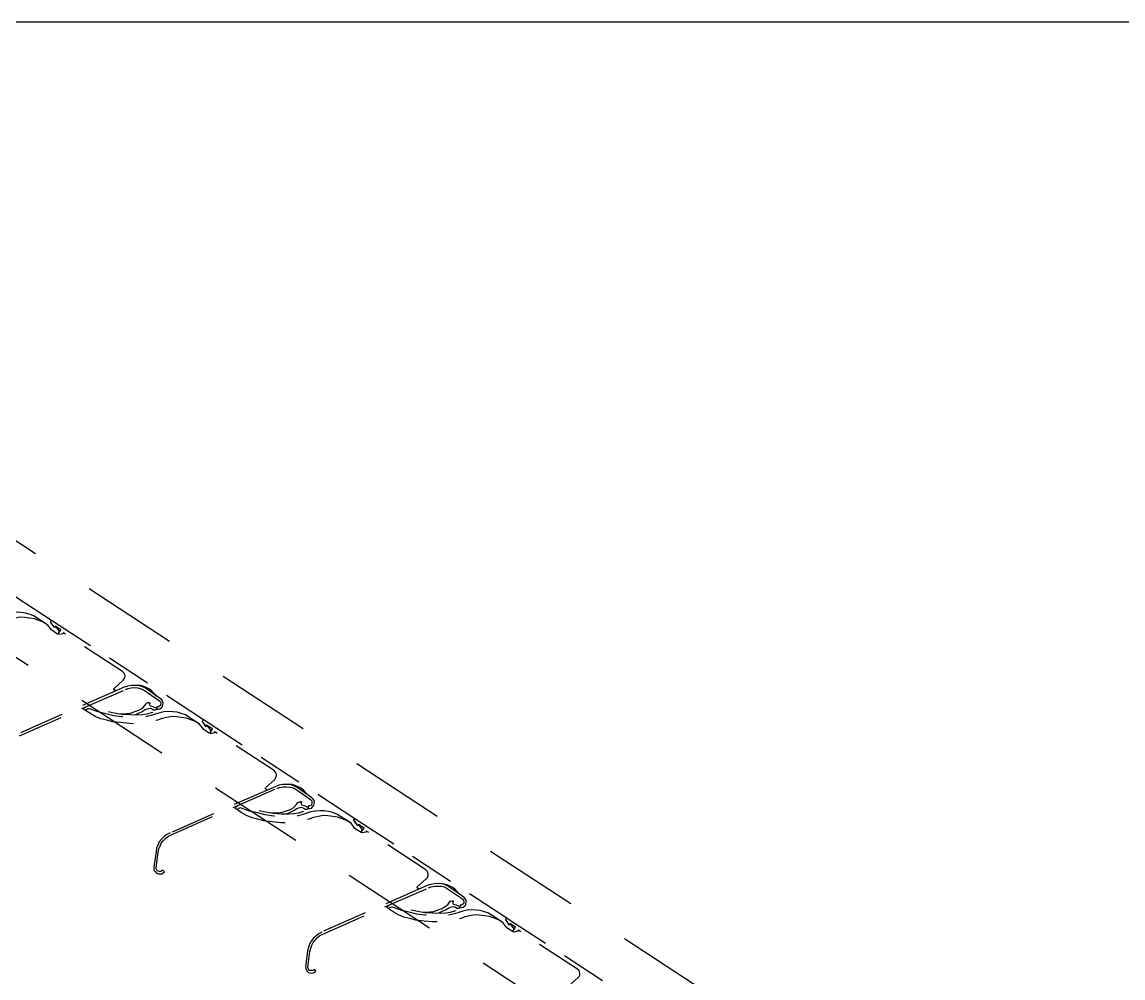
# Model space of a CAD drawing. Header units: centimetres. Extents: x -35664 to 50682, y -23001 to 23705.
# Drawn here: x 4897.5 to 4958.3, y -11442.8 to -11390.1 of the extents above; entities that cross this region are included whole.
import ezdxf

# ---------------------------------------------------------------- set-up
doc = ezdxf.new("R2010")
doc.units = ezdxf.units.CM
doc.linetypes.add('Style de ligne -13', pattern=[0.147638, 0.098425, -0.049213])
doc.linetypes.add('Style de ligne -17', pattern=[0.347222, 0.20828, -0.138942])
doc.layers.get('0').update_dxf_attribs({"color": 252})
for name, color, linetype in [('B Général', 252, 'Continuous'), ('C ANNOTATIONS-cotation', 252, 'Continuous'), ('prlm-Coupe', 252, 'Continuous')]:
    doc.layers.add(name, color=color, linetype=linetype)
doc.styles.add('Eurostile', font='Eurosti.TTF')
doc.dimstyles.new('Arch', dxfattribs={"dimtxt": 16.471002, "dimasz": 11.224121, "dimexe": 15.875, "dimexo": 7.9375, "dimgap": 0.15875, "dimtad": 1, "dimdec": 1, "dimtxsty": 'Eurostile', "dimblk": 'A 90.VW_SLASH-1', "dimblk1": 'A 90.VW_SLASH-1', "dimblk2": 'A 90.VW_SLASH-1', "dimcen": 0, "dimdle": 7.9375, "dimazin": 0, "dimtfac": 1, "dimtdec": 1, "dimtix": 1, "dimtmove": 0, "dimatfit": 0, "dimldrblk": 'A 90.VW_FILLEDARROW-1', "dimfxl": 1, "dimfrac": 2, "dimtolj": 1, "dimarcsym": 0})

# ---------------------------------------------------------------- blocks, each defined once
blk = doc.blocks.new('B 90.Groupe-129-1')
at = {"layer": 'B Général', "linetype": 'Style de ligne -13', "ltscale": 25.4}
for p, q in [((4896.132, -4035.145), (4904.44, -4040.579)), ((4904.237, -4040.851), (4903.652, -4040.468)), ((4904.493, -4040.614), (4912.819, -4046.059)), ((4904.451, -4041.142), (4904.237, -4040.851)), ((4904.799, -4041.345), (4904.949, -4041.114)), ((4908.351, -4043.415), (4905.092, -4041.283)), ((4908.441, -4044.283), (4902.616, -4046.847)), ((4902.67, -4046.958), (4908.513, -4044.406)), ((4910.455, -4044.917), (4909.74, -4044.425)), ((4909.67, -4044.531), (4910.385, -4045.024)), ((4910.259, -4045.371), (4910.225, -4045.501)), ((4912.598, -4046.319), (4912.013, -4045.937)), ((4912.854, -4046.082), (4921.162, -4051.516)), ((4912.829, -4046.622), (4912.598, -4046.319)), ((4913.16, -4046.813), (4913.31, -4046.583)), ((4913.16, -4046.813), (4913.31, -4046.583)), ((4916.712, -4048.884), (4913.435, -4046.74)), ((4916.802, -4049.752), (4910.977, -4052.316)), ((4911.031, -4052.427), (4916.856, -4049.863)), ((4918.798, -4050.374), (4918.101, -4049.893)), ((4918.031, -4050), (4918.728, -4050.481)), ((4918.602, -4050.828), (4918.586, -4050.969)), ((4916.445, -4051.188), (4916.68, -4051.215)), ((4920.959, -4051.788), (4920.374, -4051.405)), ((4921.215, -4051.551), (4929.541, -4056.996)), ((4921.173, -4052.079), (4920.959, -4051.788)), ((4921.521, -4052.282), (4921.672, -4052.052)), ((4925.074, -4054.352), (4921.814, -4052.221)), ((4910.2, -4053.35), (4910.072, -4054.202)), ((4910.202, -4054.237), (4910.312, -4053.373)), ((4910.662, -4054.461), (4910.567, -4054.374)), ((4925.163, -4055.221), (4919.339, -4057.784)), ((4919.392, -4057.896), (4925.235, -4055.343)), ((4927.177, -4055.855), (4926.462, -4055.362)), ((4926.393, -4055.468), (4927.107, -4055.961)), ((4926.981, -4056.308), (4926.965, -4056.449)), ((4929.32, -4057.256), (4928.736, -4056.874)), ((4929.594, -4057.031), (4937.902, -4062.465)), ((4929.552, -4057.56), (4929.32, -4057.256)), ((4929.882, -4057.75), (4930.033, -4057.52)), ((4933.452, -4059.833), (4930.175, -4057.689)), ((4918.561, -4058.819), (4918.451, -4059.683)), ((4918.581, -4059.717), (4918.69, -4058.853)), ((4919.023, -4059.93), (4918.928, -4059.843))]:
    blk.add_line(p, q, dxfattribs=at)
at = {"layer": 'B Général', "linetype": 'Style de ligne -13', "ltscale": 25.4, "flags": 128}
for points in [[(4903.21, -4040.255), (4902.998, -4040.192), (4902.745, -4040.153), (4902.499, -4040.144), (4902.258, -4040.164), (4902.024, -4040.213), (4901.796, -4040.291), (4901.567, -4040.369), (4901.321, -4040.436), (4901.069, -4040.473), (4900.829, -4040.493), (4900.382, -4040.48), (4899.93, -4040.437), (4899.489, -4040.376), (4899.071, -4040.28), (4898.636, -4040.172), (4898.206, -4040.017), (4898.141, -4040), (4898.083, -4040.012), (4898.013, -4040.042), (4897.96, -4040.084), (4897.931, -4040.09), (4897.913, -4040.079), (4897.86, -4040.044), (4897.825, -4040.021), (4897.818, -4039.991), (4897.83, -4039.974), (4897.894, -4039.914), (4897.994, -4039.878), (4898.081, -4039.86), (4898.169, -4039.841), (4898.281, -4039.864), (4898.682, -4040.025), (4899.099, -4040.121), (4899.517, -4040.217), (4899.946, -4040.295), (4900.381, -4040.327), (4900.81, -4040.329), (4901.079, -4040.303), (4901.332, -4040.266), (4901.578, -4040.199), (4901.835, -4040.114), (4902.069, -4039.989)], [(4904.219, -4040.839), (4903.989, -4040.689), (4903.742, -4040.603), (4903.494, -4040.517), (4903.224, -4040.466), (4902.959, -4040.445), (4902.695, -4040.424), (4902.431, -4040.479), (4902.168, -4040.534), (4901.91, -4040.619), (4901.652, -4040.703), (4901.377, -4040.776), (4901.096, -4040.82), (4900.82, -4040.816), (4900.344, -4040.809), (4899.892, -4040.766), (4899.422, -4040.711)], [(4903.652, -4040.468), (4903.457, -4040.341), (4903.21, -4040.255)], [(4904.793, -4041.315), (4904.839, -4041.245), (4904.851, -4041.227), (4904.856, -4041.18), (4904.648, -4040.917), (4904.602, -4040.988), (4904.406, -4040.708), (4904.388, -4040.697), (4904.393, -4040.65), (4904.44, -4040.579)], [(4904.949, -4041.114), (4904.648, -4040.917), (4904.602, -4040.988), (4904.406, -4040.708), (4904.388, -4040.697), (4904.411, -4040.661), (4904.434, -4040.626), (4904.475, -4040.602), (4904.493, -4040.614)], [(4904.793, -4041.315), (4904.769, -4041.351), (4904.734, -4041.328), (4904.504, -4041.177), (4904.451, -4041.142)], [(4905.092, -4041.283), (4905.057, -4041.337), (4904.852, -4041.379), (4904.799, -4041.345)], [(4907.979, -4044.487), (4907.89, -4044.429), (4907.855, -4044.406), (4907.878, -4044.37), (4907.89, -4044.353), (4908.391, -4043.896), (4908.437, -4043.825), (4908.483, -4043.755), (4908.494, -4043.661), (4908.458, -4043.561), (4908.428, -4043.491), (4908.351, -4043.415)], [(4909.74, -4044.425), (4909.58, -4044.32), (4909.409, -4044.234), (4909.215, -4044.183), (4909.016, -4044.179), (4908.834, -4044.186), (4908.629, -4044.229), (4908.441, -4044.283)], [(4908.513, -4044.406), (4908.653, -4044.346), (4908.829, -4044.309), (4909.011, -4044.302), (4909.199, -4044.324), (4909.375, -4044.363), (4909.511, -4044.427), (4909.67, -4044.531)], [(4910.224, -4044.767), (4910.123, -4044.65), (4909.987, -4044.51), (4909.839, -4044.388), (4909.686, -4044.313), (4909.533, -4044.239), (4909.338, -4044.187), (4909.15, -4044.166), (4908.986, -4044.185)], [(4910.225, -4045.501), (4910.33, -4045.494), (4910.418, -4045.475), (4910.494, -4045.398), (4910.558, -4045.339), (4910.569, -4045.245), (4910.598, -4045.163), (4910.561, -4045.063), (4910.514, -4044.981), (4910.455, -4044.917)], [(4910.385, -4045.024), (4910.427, -4045.076), (4910.457, -4045.146), (4910.44, -4045.211), (4910.44, -4045.287), (4910.388, -4045.329), (4910.318, -4045.359), (4910.259, -4045.371)], [(4912.013, -4045.937), (4911.818, -4045.809), (4911.589, -4045.735), (4911.359, -4045.661), (4911.124, -4045.634), (4910.877, -4045.624), (4910.637, -4045.644), (4910.402, -4045.693), (4910.157, -4045.759), (4909.928, -4045.838), (4909.682, -4045.905), (4909.43, -4045.942), (4909.19, -4045.962), (4908.743, -4045.948), (4908.309, -4045.917), (4907.868, -4045.856), (4907.432, -4045.748), (4906.997, -4045.64), (4906.585, -4045.497), (4906.52, -4045.48), (4906.444, -4045.481), (4906.374, -4045.511), (4906.321, -4045.552), (4906.309, -4045.57), (4906.274, -4045.547), (4906.221, -4045.512), (4906.203, -4045.501), (4906.197, -4045.471), (4906.209, -4045.454), (4906.273, -4045.394), (4906.354, -4045.347), (4906.46, -4045.34), (4906.548, -4045.321), (4906.642, -4045.332), (4907.043, -4045.493), (4907.46, -4045.589), (4907.896, -4045.697), (4908.307, -4045.764), (4908.742, -4045.795), (4909.188, -4045.809), (4909.458, -4045.783), (4909.71, -4045.746), (4909.956, -4045.679), (4910.196, -4045.583), (4910.43, -4045.458)], [(4907.8, -4046.191), (4907.477, -4046.106), (4907.153, -4046.021), (4906.835, -4045.888), (4906.54, -4045.721), (4906.274, -4045.547)], [(4908.101, -4045.731), (4908.319, -4045.746), (4908.577, -4045.738), (4908.8, -4045.707), (4909.028, -4045.628), (4909.256, -4045.55), (4909.379, -4045.479), (4909.484, -4045.395), (4909.571, -4045.301), (4909.658, -4045.206)], [(4909.658, -4045.206), (4909.693, -4045.153), (4909.734, -4045.129), (4909.81, -4045.128), (4909.857, -4045.134), (4909.857, -4045.134), (4909.864, -4045.163), (4909.829, -4045.216), (4909.835, -4045.246), (4909.859, -4045.287), (4909.894, -4045.31), (4910.024, -4045.344), (4910.142, -4045.396), (4910.159, -4045.407), (4910.206, -4045.413), (4910.224, -4045.424), (4910.212, -4045.442), (4910.23, -4045.454), (4910.225, -4045.501), (4910.172, -4045.542), (4910.143, -4045.548), (4910.067, -4045.549), (4910.049, -4045.537), (4910.031, -4045.526), (4909.96, -4045.479), (4909.878, -4045.451), (4909.79, -4045.469), (4909.702, -4045.488), (4909.603, -4045.524), (4909.427, -4045.637), (4909.246, -4045.72), (4909.065, -4045.804)], [(4912.58, -4046.308), (4912.368, -4046.169), (4912.12, -4046.083), (4911.855, -4045.985), (4911.602, -4045.946), (4911.32, -4045.914), (4911.074, -4045.904), (4910.792, -4045.948), (4910.529, -4046.003), (4910.289, -4046.099), (4910.013, -4046.172), (4909.738, -4046.245), (4909.474, -4046.3), (4909.198, -4046.296), (4908.723, -4046.289), (4908.253, -4046.234), (4907.8, -4046.191)], [(4913.31, -4046.583), (4912.992, -4046.374), (4912.945, -4046.445), (4912.767, -4046.177), (4912.749, -4046.165), (4912.772, -4046.13), (4912.795, -4046.094), (4912.819, -4046.059), (4912.854, -4046.082)], [(4913.171, -4046.796), (4913.218, -4046.725), (4913.229, -4046.707), (4913.217, -4046.648), (4913.027, -4046.398), (4912.981, -4046.468), (4912.767, -4046.177), (4912.749, -4046.165), (4912.772, -4046.13), (4912.819, -4046.059)], [(4913.31, -4046.583), (4913.009, -4046.386), (4912.963, -4046.457), (4912.785, -4046.188), (4912.767, -4046.177), (4912.772, -4046.13), (4912.795, -4046.094), (4912.836, -4046.071), (4912.872, -4046.094)], [(4913.171, -4046.796), (4913.131, -4046.819), (4913.095, -4046.796), (4912.883, -4046.657), (4912.829, -4046.622)], [(4913.435, -4046.74), (4913.4, -4046.794), (4913.195, -4046.836), (4913.16, -4046.813)], [(4913.453, -4046.752), (4913.418, -4046.805), (4913.213, -4046.848), (4913.16, -4046.813)], [(4916.34, -4049.956), (4916.234, -4049.886), (4916.216, -4049.874), (4916.239, -4049.839), (4916.251, -4049.821), (4916.752, -4049.365), (4916.798, -4049.294), (4916.827, -4049.212), (4916.838, -4049.118), (4916.819, -4049.03), (4916.772, -4048.948), (4916.712, -4048.884)], [(4918.101, -4049.893), (4917.942, -4049.789), (4917.771, -4049.702), (4917.576, -4049.651), (4917.377, -4049.647), (4917.177, -4049.643), (4916.972, -4049.686), (4916.802, -4049.752)], [(4916.856, -4049.863), (4917.014, -4049.815), (4917.19, -4049.778), (4917.372, -4049.77), (4917.56, -4049.792), (4917.719, -4049.82), (4917.872, -4049.895), (4918.031, -4050)], [(4918.585, -4050.235), (4918.484, -4050.119), (4918.348, -4049.979), (4918.2, -4049.857), (4918.047, -4049.782), (4917.876, -4049.695), (4917.7, -4049.656), (4917.511, -4049.634), (4917.33, -4049.642)], [(4918.586, -4050.969), (4918.692, -4050.962), (4918.779, -4050.944), (4918.855, -4050.867), (4918.901, -4050.796), (4918.93, -4050.714), (4918.941, -4050.62), (4918.923, -4050.532), (4918.875, -4050.45), (4918.798, -4050.374)], [(4918.728, -4050.481), (4918.77, -4050.533), (4918.8, -4050.603), (4918.801, -4050.68), (4918.784, -4050.744), (4918.749, -4050.798), (4918.679, -4050.827), (4918.602, -4050.828)], [(4920.374, -4051.405), (4920.179, -4051.278), (4919.932, -4051.192), (4919.72, -4051.129), (4919.467, -4051.091), (4919.239, -4051.093), (4918.998, -4051.112), (4918.746, -4051.15), (4918.518, -4051.228), (4918.289, -4051.306), (4918.043, -4051.373), (4917.791, -4051.411), (4917.551, -4051.43), (4917.104, -4051.417), (4916.67, -4051.385), (4916.211, -4051.313), (4915.793, -4051.217), (4915.358, -4051.109), (4914.946, -4050.966), (4914.863, -4050.937), (4914.805, -4050.949), (4914.735, -4050.979), (4914.682, -4051.021), (4914.653, -4051.027), (4914.635, -4051.016), (4914.582, -4050.981), (4914.547, -4050.958), (4914.558, -4050.94), (4914.552, -4050.911), (4914.634, -4050.863), (4914.716, -4050.815), (4914.803, -4050.797), (4914.909, -4050.79), (4915.003, -4050.801), (4915.404, -4050.962), (4915.821, -4051.058), (4916.239, -4051.154), (4916.668, -4051.233), (4917.103, -4051.264), (4917.532, -4051.266), (4917.801, -4051.24), (4918.071, -4051.214), (4918.3, -4051.136), (4918.557, -4051.052), (4918.791, -4050.926)], [(4916.144, -4051.648), (4915.82, -4051.563), (4915.496, -4051.478), (4915.196, -4051.357), (4914.901, -4051.189), (4914.635, -4051.016)], [(4916.68, -4051.215), (4916.938, -4051.207), (4917.161, -4051.175), (4917.389, -4051.097), (4917.618, -4051.019), (4917.74, -4050.947), (4917.845, -4050.864), (4917.933, -4050.769), (4918.002, -4050.663)], [(4918.002, -4050.663), (4918.054, -4050.622), (4918.095, -4050.598), (4918.172, -4050.597), (4918.201, -4050.591), (4918.219, -4050.602), (4918.225, -4050.632), (4918.19, -4050.685), (4918.196, -4050.714), (4918.22, -4050.755), (4918.238, -4050.767), (4918.367, -4050.801), (4918.485, -4050.853), (4918.52, -4050.876), (4918.567, -4050.881), (4918.585, -4050.893), (4918.574, -4050.91), (4918.591, -4050.922), (4918.568, -4050.958), (4918.533, -4051.011), (4918.504, -4051.017), (4918.428, -4051.017), (4918.392, -4050.994), (4918.392, -4050.994), (4918.321, -4050.948), (4918.221, -4050.908), (4918.133, -4050.926), (4918.045, -4050.944), (4917.964, -4050.992), (4917.789, -4051.105), (4917.607, -4051.189), (4917.408, -4051.261)], [(4920.941, -4051.776), (4920.711, -4051.626), (4920.464, -4051.54), (4920.216, -4051.454), (4919.946, -4051.403), (4919.682, -4051.382), (4919.417, -4051.361), (4919.153, -4051.416), (4918.89, -4051.471), (4918.632, -4051.556), (4918.375, -4051.64), (4918.099, -4051.713), (4917.818, -4051.757), (4917.56, -4051.765), (4917.084, -4051.757), (4916.614, -4051.703), (4916.144, -4051.648)], [(4921.515, -4052.253), (4921.561, -4052.182), (4921.573, -4052.164), (4921.578, -4052.117), (4921.37, -4051.855), (4921.324, -4051.925), (4921.128, -4051.645), (4921.11, -4051.634), (4921.116, -4051.587), (4921.162, -4051.516)], [(4921.672, -4052.052), (4921.371, -4051.855), (4921.324, -4051.926), (4921.146, -4051.657), (4921.128, -4051.645), (4921.134, -4051.598), (4921.157, -4051.563), (4921.198, -4051.539), (4921.215, -4051.551)], [(4910.977, -4052.316), (4910.796, -4052.4), (4910.65, -4052.507), (4910.511, -4052.643), (4910.377, -4052.808), (4910.308, -4052.991), (4910.222, -4053.162), (4910.2, -4053.35)], [(4921.515, -4052.253), (4921.492, -4052.288), (4921.456, -4052.265), (4921.244, -4052.126), (4921.173, -4052.079)], [(4921.814, -4052.221), (4921.779, -4052.274), (4921.574, -4052.317), (4921.521, -4052.282)], [(4910.312, -4053.373), (4910.351, -4053.196), (4910.426, -4053.043), (4910.483, -4052.878), (4910.594, -4052.748), (4910.733, -4052.612), (4910.879, -4052.505), (4911.031, -4052.427)], [(4910.072, -4054.202), (4910.079, -4054.308), (4910.098, -4054.396), (4910.174, -4054.472), (4910.234, -4054.536), (4910.334, -4054.576), (4910.41, -4054.575), (4910.516, -4054.568), (4910.598, -4054.521), (4910.662, -4054.461)], [(4910.567, -4054.374), (4910.503, -4054.434), (4910.444, -4054.446), (4910.368, -4054.446), (4910.286, -4054.418), (4910.244, -4054.365), (4910.214, -4054.295), (4910.202, -4054.237)], [(4924.701, -4055.424), (4924.613, -4055.366), (4924.595, -4055.355), (4924.6, -4055.308), (4924.612, -4055.29), (4925.113, -4054.833), (4925.177, -4054.774), (4925.206, -4054.692), (4925.216, -4054.598), (4925.198, -4054.51), (4925.15, -4054.428), (4925.073, -4054.352)], [(4926.462, -4055.362), (4926.303, -4055.258), (4926.132, -4055.171), (4925.937, -4055.12), (4925.738, -4055.116), (4925.556, -4055.123), (4925.351, -4055.166), (4925.163, -4055.221)], [(4925.235, -4055.343), (4925.375, -4055.283), (4925.551, -4055.247), (4925.751, -4055.251), (4925.921, -4055.261), (4926.098, -4055.3), (4926.251, -4055.375), (4926.393, -4055.468)], [(4926.255, -4055.176), (4926.078, -4055.136), (4925.89, -4055.114), (4925.708, -4055.122)], [(4926.946, -4055.704), (4926.846, -4055.587), (4926.709, -4055.448), (4926.579, -4055.337), (4926.408, -4055.251), (4926.255, -4055.176)], [(4926.965, -4056.449), (4927.053, -4056.431), (4927.141, -4056.413), (4927.234, -4056.347), (4927.28, -4056.276), (4927.291, -4056.182), (4927.32, -4056.1), (4927.284, -4056), (4927.236, -4055.919), (4927.177, -4055.855)], [(4927.107, -4055.961), (4927.149, -4056.013), (4927.179, -4056.083), (4927.179, -4056.16), (4927.162, -4056.225), (4927.11, -4056.266), (4927.04, -4056.296), (4926.981, -4056.308)], [(4928.736, -4056.874), (4928.541, -4056.747), (4928.311, -4056.672), (4928.082, -4056.598), (4927.846, -4056.571), (4927.6, -4056.561), (4927.359, -4056.581), (4927.125, -4056.63), (4926.897, -4056.708), (4926.668, -4056.787), (4926.405, -4056.842), (4926.152, -4056.879), (4925.912, -4056.899), (4925.466, -4056.885), (4925.031, -4056.854), (4924.59, -4056.793), (4924.155, -4056.685), (4923.737, -4056.589), (4923.307, -4056.435), (4923.242, -4056.417), (4923.166, -4056.418), (4923.096, -4056.448), (4923.043, -4056.49), (4923.032, -4056.507), (4922.996, -4056.484), (4922.943, -4056.449), (4922.926, -4056.438), (4922.919, -4056.409), (4922.931, -4056.391), (4922.995, -4056.332), (4923.095, -4056.295), (4923.182, -4056.277), (4923.27, -4056.259), (4923.364, -4056.27), (4923.765, -4056.43), (4924.2, -4056.538), (4924.618, -4056.634), (4925.03, -4056.701), (4925.464, -4056.733), (4925.911, -4056.746), (4926.18, -4056.72), (4926.433, -4056.683), (4926.679, -4056.616), (4926.918, -4056.52), (4927.152, -4056.395)], [(4924.522, -4057.128), (4924.199, -4057.043), (4923.875, -4056.958), (4923.575, -4056.837), (4923.28, -4056.669), (4922.996, -4056.484)], [(4924.824, -4056.668), (4925.059, -4056.695), (4925.299, -4056.675), (4925.522, -4056.644), (4925.75, -4056.566), (4925.979, -4056.487), (4926.101, -4056.416), (4926.206, -4056.333), (4926.311, -4056.25), (4926.381, -4056.143)], [(4926.381, -4056.143), (4926.415, -4056.09), (4926.474, -4056.078), (4926.533, -4056.066), (4926.58, -4056.071), (4926.597, -4056.083), (4926.586, -4056.1), (4926.551, -4056.153), (4926.575, -4056.194), (4926.581, -4056.224), (4926.616, -4056.247), (4926.746, -4056.281), (4926.864, -4056.333), (4926.881, -4056.344), (4926.946, -4056.361), (4926.946, -4056.361), (4926.952, -4056.391), (4926.952, -4056.391), (4926.947, -4056.438), (4926.912, -4056.491), (4926.865, -4056.485), (4926.789, -4056.486), (4926.771, -4056.474), (4926.771, -4056.474), (4926.683, -4056.417), (4926.6, -4056.388), (4926.512, -4056.406), (4926.424, -4056.425), (4926.343, -4056.472), (4926.167, -4056.585), (4925.968, -4056.658), (4925.787, -4056.741)], [(4929.32, -4057.256), (4929.09, -4057.106), (4928.842, -4057.02), (4928.595, -4056.934), (4928.325, -4056.883), (4928.042, -4056.851), (4927.796, -4056.841), (4927.514, -4056.885), (4927.251, -4056.94), (4927.011, -4057.036), (4926.753, -4057.12), (4926.478, -4057.193), (4926.197, -4057.237), (4925.921, -4057.233), (4925.445, -4057.226), (4924.993, -4057.183), (4924.522, -4057.128)], [(4929.894, -4057.733), (4929.94, -4057.662), (4929.952, -4057.644), (4929.939, -4057.586), (4929.749, -4057.335), (4929.703, -4057.406), (4929.489, -4057.114), (4929.471, -4057.102), (4929.495, -4057.067), (4929.541, -4056.996)], [(4930.033, -4057.52), (4929.732, -4057.323), (4929.685, -4057.394), (4929.507, -4057.126), (4929.489, -4057.114), (4929.494, -4057.067), (4929.518, -4057.032), (4929.559, -4057.008), (4929.594, -4057.031)], [(4919.339, -4057.784), (4919.175, -4057.88), (4919.029, -4057.987), (4918.889, -4058.123), (4918.756, -4058.289), (4918.669, -4058.46), (4918.601, -4058.642), (4918.561, -4058.819)], [(4929.894, -4057.733), (4929.853, -4057.757), (4929.835, -4057.745), (4929.605, -4057.594), (4929.552, -4057.56)], [(4930.175, -4057.689), (4930.14, -4057.742), (4929.935, -4057.785), (4929.882, -4057.75)], [(4918.69, -4058.853), (4918.73, -4058.676), (4918.787, -4058.511), (4918.862, -4058.358), (4918.973, -4058.228), (4919.112, -4058.092), (4919.24, -4057.973), (4919.392, -4057.896)], [(4918.451, -4059.683), (4918.458, -4059.788), (4918.476, -4059.876), (4918.536, -4059.94), (4918.613, -4060.016), (4918.695, -4060.044), (4918.789, -4060.055), (4918.877, -4060.037), (4918.959, -4059.989), (4919.023, -4059.93)], [(4918.928, -4059.843), (4918.864, -4059.902), (4918.805, -4059.914), (4918.729, -4059.915), (4918.664, -4059.898), (4918.605, -4059.834), (4918.575, -4059.764), (4918.581, -4059.717)], [(4933.08, -4060.904), (4932.974, -4060.835), (4932.956, -4060.823), (4932.962, -4060.776), (4932.973, -4060.759), (4933.474, -4060.302), (4933.538, -4060.243), (4933.567, -4060.16), (4933.578, -4060.066), (4933.559, -4059.978), (4933.512, -4059.897), (4933.452, -4059.833)]]:
    blk.add_lwpolyline(points, dxfattribs=at)
blk = doc.blocks.new('B 90.Groupe-131-1')
at = {"layer": 'B Général', "linetype": 'Style de ligne -17', "ltscale": 25.4, "flags": 128}
blk.add_lwpolyline([(4863.79, -4017.343), (4866.745, -4012.826), (5000, -4099.982), (4997.046, -4104.499)], close=True, dxfattribs=at)
at = {"layer": 'B Général'}
blk.add_blockref('B 90.Groupe-129-1', (0, 0), dxfattribs=at)
blk = doc.blocks.new('B 90.VW_SLASH-1')
at = {"linetype": 'ByBlock', "lineweight": -2}
blk.add_line((0.5, 0), (-1, 0), dxfattribs=at)
at = {"linetype": 'Continuous', "lineweight": 20, "flags": 128}
blk.add_lwpolyline([(0.5001, 0.5001), (-0.5001, -0.5001)], dxfattribs=at)
blk = doc.blocks.new('*D805')
at = {"layer": 'C ANNOTATIONS-cotation', "linetype": 'Continuous', "lineweight": -2, "transparency": 16777216}
for p, q in [((-3204.865, 1306.596), (-3204.865, 1134.125)), ((-2654.848, 1220.744), (-2654.848, 1134.125)), ((-2666.072, 1150), (-3193.64, 1150))]:
    blk.add_line(p, q, dxfattribs=at)
at = {"layer": 'C ANNOTATIONS-cotation', "lineweight": -2, "transparency": 16777216, "xscale": 11.22412109375, "yscale": 11.22412109375, "zscale": 11.22412109375, "rotation": 180}
blk.add_blockref('B 90.VW_SLASH-1', (-3204.865, 1150), dxfattribs=at)
at = {"layer": 'C ANNOTATIONS-cotation', "lineweight": -2, "transparency": 16777216, "xscale": 11.22412109375, "yscale": 11.22412109375, "zscale": 11.22412109375}
blk.add_blockref('B 90.VW_SLASH-1', (-2654.848, 1150), dxfattribs=at)
at = {"layer": 'C ANNOTATIONS-cotation', "transparency": 16777216, "insert": (-2929.856, 1160.79), "char_height": 16.4469, "attachment_point": 5, "style": 'Eurostile'}
blk.add_mtext('\\A1;550,02', dxfattribs=at)
blk = doc.blocks.new('A 90.VW_FILLEDARROW-1')
at = {"linetype": 'Continuous'}
blk.add_hatch(color=250, dxfattribs=at).paths.add_polyline_path([(-1.4144, 0.379), (0, 0), (-1.4144, -0.379)])
at = {"linetype": 'Continuous', "flags": 128}
blk.add_lwpolyline([(-1.4144, 0.379), (0, 0), (-1.4144, -0.379)], close=True, dxfattribs=at)
blk = doc.blocks.new('A 90.VW_SLASH-1')
at = {"linetype": 'ByBlock', "lineweight": -2}
blk.add_line((0.5, 0), (-1, 0), dxfattribs=at)
at = {"linetype": 'Continuous', "lineweight": 20, "flags": 128}
blk.add_lwpolyline([(0.5001, 0.5001), (-0.5001, -0.5001)], dxfattribs=at)
blk = doc.blocks.new('B 90.axes 2')
at = {"layer": 'C ANNOTATIONS-cotation', "linetype": 'Continuous'}
dim = blk.add_linear_dim(base=(-3204.865, 1150), p1=(-2654.848, 1228.681), p2=(-3204.865, 1314.533), dimstyle='Arch', override={"dimtxt": 16.446886, "dimgap": 1, "dimdec": 2, "dimpost": '<>', "dimtxsty": 'Eurostile', "dimclrd": 256, "dimclre": 256, "dimclrt": 256, "dimtmove": 2, "dimtfill": 0, "dimtfillclr": 0}, dxfattribs=at)
dim.commit()
dim.dimension.update_dxf_attribs({"geometry": '*D805', "text_midpoint": (-2929.856, 1160.79)})
blk = doc.blocks.new('A$C373B78D5')
at = {"layer": 'B Général'}
for name, p in [('B 90.axes 2', (-15451.085, 4932.774)), ('B 90.Groupe-131-1', (-23116.898, 10090.366))]:
    blk.add_blockref(name, p, dxfattribs=at)

msp = doc.modelspace()

# ---------------------------------------------------------------- block references
at = {"layer": 'prlm-Coupe'}
msp.add_blockref('A$C373B78D5', (23111.623, -17472.851), dxfattribs=at)

doc.saveas('drawing.dxf')
